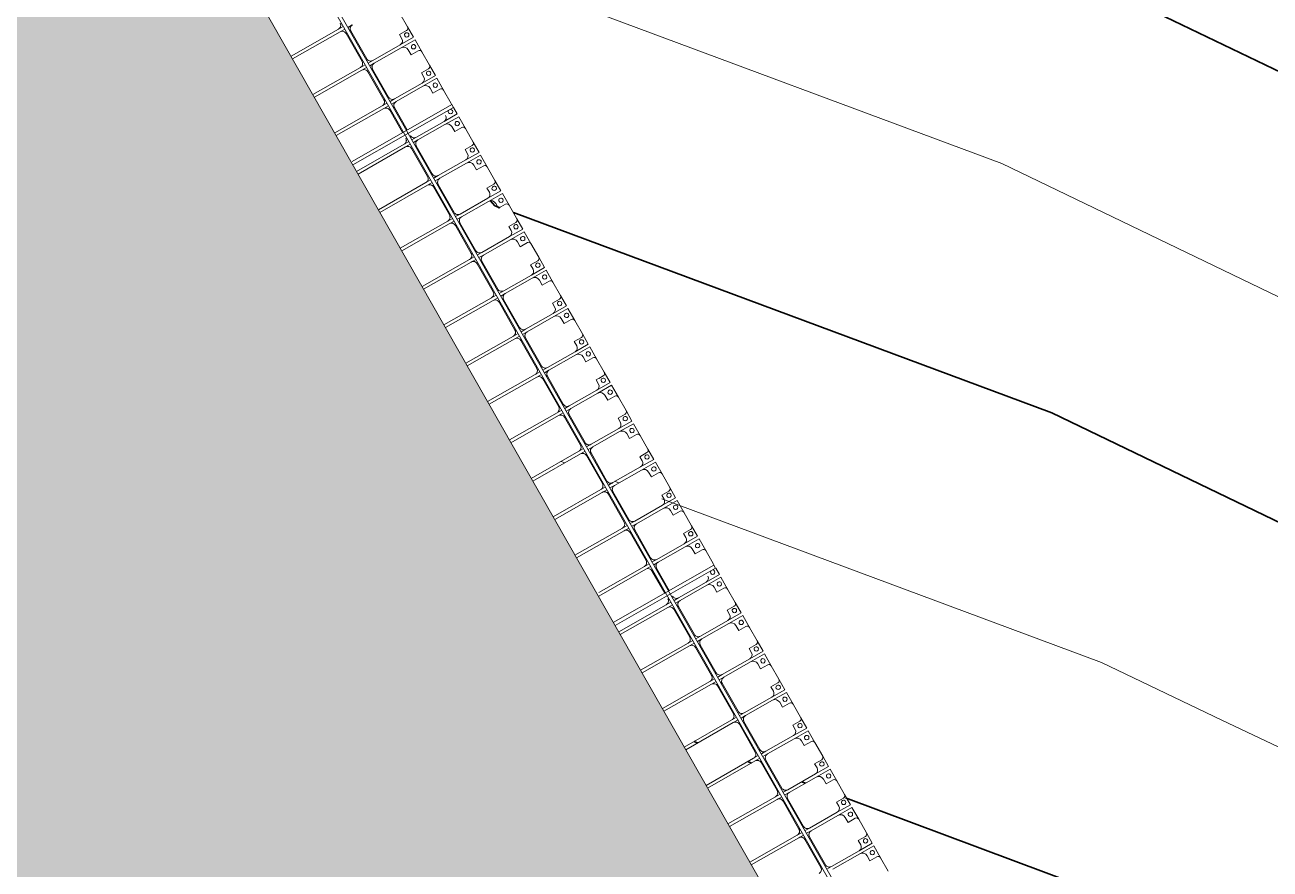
# Model space of a CAD drawing. Header units: millimetres. Extents: x -861324 to 439029, y -308065 to 694685.
# Drawn here: x -131041 to -116937, y 25924 to 35480 of the extents above; entities that cross this region are included whole.
import ezdxf

# ---------------------------------------------------------------- set-up
doc = ezdxf.new("R2010")
doc.units = ezdxf.units.MM
for name, color, linetype, lineweight in [('A-DETL-GENF', 92, 'Continuous', 9), ('A-DETL-THIN', 151, 'Continuous', 9), ('A-GENM', 13, 'Continuous', 9), ('C-TOPO-MAJR', 7, 'Continuous', 35), ('C-TOPO-MINR', 7, 'Continuous', 9), ('S-BEAM', 12, 'Continuous', 9)]:
    doc.layers.add(name, color=color, linetype=linetype, lineweight=lineweight)

# ---------------------------------------------------------------- blocks, each defined once
blk = doc.blocks.new('Dải phao đi lại kèm đỡ invester - DẢI PHAO ĐI LẠI-15551-BỐ TRÍ BÈ PIN HỒ BẢN MÒNG')
at = {"layer": 'A-GENM', "color": 7}
for p, q in [((46588, 1312), (46412, 1312)), ((46618, 1190), (46618, 1282)), ((46882, 1282), (46882, 1190)), ((47088, 1312), (46912, 1312)), ((47118, 1190), (47118, 1282)), ((47382, 1282), (47382, 1190)), ((47588, 1312), (47412, 1312)), ((47882, 1282), (47882, 1190)), ((48088, 1312), (47912, 1312)), ((48118, 1190), (48118, 1282)), ((48382, 1282), (48382, 1190)), ((48588, 1312), (48412, 1312)), ((48618, 1190), (48618, 1282)), ((48882, 1282), (48882, 1190)), ((49088, 1312), (48912, 1312)), ((49118, 1190), (49118, 1282)), ((49382, 1282), (49382, 1190)), ((49588, 1312), (49412, 1312)), ((49618, 1190), (49618, 1282)), ((49882, 1282), (49882, 1190)), ((50088, 1312), (49912, 1312)), ((50118, 1190), (50118, 1282)), ((50382, 1282), (50382, 1190)), ((50588, 1312), (50412, 1312)), ((50618, 1190), (50618, 1282)), ((50882, 1282), (50882, 1190)), ((51088, 1312), (50912, 1312)), ((51118, 1190), (51118, 1282)), ((51382, 1282), (51382, 1190)), ((51588, 1312), (51412, 1312)), ((51618, 1190), (51618, 1282)), ((51882, 1282), (51882, 1190)), ((52088, 1312), (51912, 1312)), ((52118, 1190), (52118, 1282)), ((52382, 1282), (52382, 1190)), ((52588, 1312), (52412, 1312)), ((52618, 1190), (52618, 1282)), ((52882, 1282), (52882, 1190)), ((53088, 1312), (52912, 1312)), ((53118, 1190), (53118, 1282)), ((53382, 1282), (53382, 1190)), ((53588, 1312), (53412, 1312)), ((53882, 1282), (53882, 1190)), ((54088, 1312), (53912, 1312)), ((54118, 1190), (54118, 1282)), ((54382, 1282), (54382, 1190)), ((54588, 1312), (54412, 1312)), ((54618, 1190), (54618, 1282)), ((54882, 1282), (54882, 1190)), ((55088, 1312), (54912, 1312)), ((55118, 1190), (55118, 1282)), ((55382, 1282), (55382, 1190)), ((55588, 1312), (55412, 1312)), ((55618, 1190), (55618, 1282)), ((55882, 1282), (55882, 1190)), ((56088, 1312), (55912, 1312)), ((56118, 1190), (56118, 1282)), ((56382, 1282), (56382, 1190)), ((56588, 1312), (56412, 1312)), ((56618, 1190), (56618, 1282)), ((56882, 1282), (56882, 1190)), ((57088, 1312), (56912, 1312)), ((57118, 1190), (57118, 1282)), ((57382, 1282), (57382, 1190)), ((57588, 1312), (57412, 1312)), ((46673, 1190), (46618, 1190)), ((46723, 780), (46723, 1140)), ((46758, 1130), (46758, 780)), ((46882, 1190), (46818, 1190)), ((47173, 1190), (47118, 1190)), ((47223, 780), (47223, 1140)), ((47258, 1130), (47258, 780)), ((47382, 1190), (47318, 1190)), ((47723, 780), (47723, 1140)), ((47758, 1130), (47758, 780)), ((47882, 1190), (47818, 1190)), ((48173, 1190), (48118, 1190)), ((48223, 780), (48223, 1140)), ((48258, 1130), (48258, 780)), ((48382, 1190), (48318, 1190)), ((48673, 1190), (48618, 1190)), ((48723, 780), (48723, 1140)), ((48758, 1130), (48758, 780)), ((48882, 1190), (48818, 1190)), ((49173, 1190), (49118, 1190)), ((49223, 780), (49223, 1140)), ((49258, 1130), (49258, 780)), ((49382, 1190), (49318, 1190)), ((49673, 1190), (49618, 1190)), ((49723, 780), (49723, 1140)), ((49758, 1130), (49758, 780)), ((49882, 1190), (49818, 1190)), ((50173, 1190), (50118, 1190)), ((50223, 780), (50223, 1140)), ((50258, 1130), (50258, 780)), ((50382, 1190), (50318, 1190)), ((50673, 1190), (50618, 1190)), ((50723, 780), (50723, 1140)), ((50758, 1130), (50758, 780)), ((50882, 1190), (50818, 1190)), ((51173, 1190), (51118, 1190)), ((51223, 780), (51223, 1140)), ((51258, 1130), (51258, 780)), ((51382, 1190), (51318, 1190)), ((51673, 1190), (51618, 1190)), ((51723, 780), (51723, 1140)), ((51758, 1130), (51758, 780)), ((51882, 1190), (51818, 1190)), ((52173, 1190), (52118, 1190)), ((52223, 780), (52223, 1140)), ((52258, 1130), (52258, 780)), ((52382, 1190), (52318, 1190)), ((52673, 1190), (52618, 1190)), ((52723, 780), (52723, 1140)), ((52758, 1130), (52758, 780)), ((52882, 1190), (52818, 1190)), ((53173, 1190), (53118, 1190)), ((53223, 780), (53223, 1140)), ((53258, 1130), (53258, 780)), ((53382, 1190), (53318, 1190)), ((53723, 780), (53723, 1140)), ((53758, 1130), (53758, 780)), ((53882, 1190), (53818, 1190)), ((54173, 1190), (54118, 1190)), ((54223, 780), (54223, 1140)), ((54258, 1130), (54258, 780)), ((54382, 1190), (54318, 1190)), ((54673, 1190), (54618, 1190)), ((54723, 780), (54723, 1140)), ((54758, 1130), (54758, 780)), ((54882, 1190), (54818, 1190)), ((55173, 1190), (55118, 1190)), ((55223, 780), (55223, 1140)), ((55258, 1130), (55258, 780)), ((55382, 1190), (55318, 1190)), ((55673, 1190), (55618, 1190)), ((55723, 780), (55723, 1140)), ((55758, 1130), (55758, 780)), ((55882, 1190), (55818, 1190)), ((56173, 1190), (56118, 1190)), ((56223, 780), (56223, 1140)), ((56258, 1130), (56258, 780)), ((56382, 1190), (56318, 1190)), ((56673, 1190), (56618, 1190)), ((56723, 780), (56723, 1140)), ((56758, 1130), (56758, 780)), ((56882, 1190), (56818, 1190)), ((57173, 1190), (57118, 1190)), ((57223, 780), (57223, 1140)), ((57258, 1130), (57258, 780)), ((57382, 1190), (57318, 1190)), ((46258, 721), (46258, 776)), ((46308, 730), (46673, 730)), ((46723, 780), (46723, 721)), ((46758, 721), (46758, 780)), ((46808, 730), (47173, 730)), ((47223, 780), (47223, 721)), ((47258, 721), (47258, 780)), ((47308, 730), (47600, 730)), ((47723, 780), (47723, 721)), ((47758, 721), (47758, 780)), ((47808, 730), (48173, 730)), ((48223, 780), (48223, 721)), ((48258, 721), (48258, 780)), ((48308, 730), (48673, 730)), ((48723, 780), (48723, 721)), ((48758, 721), (48758, 780)), ((48808, 730), (49173, 730)), ((49223, 780), (49223, 721)), ((49258, 721), (49258, 780)), ((49308, 730), (49673, 730)), ((49723, 780), (49723, 721)), ((49758, 721), (49758, 780)), ((49808, 730), (50173, 730)), ((50223, 780), (50223, 721)), ((50258, 721), (50258, 780)), ((50308, 730), (50673, 730)), ((50723, 780), (50723, 721)), ((50758, 721), (50758, 780)), ((50808, 730), (51173, 730)), ((51223, 780), (51223, 721)), ((51258, 721), (51258, 780)), ((51308, 730), (51673, 730)), ((51723, 780), (51723, 721)), ((51758, 721), (51758, 780)), ((51808, 730), (52173, 730)), ((52223, 780), (52223, 721)), ((52258, 721), (52258, 780)), ((52308, 730), (52673, 730)), ((52723, 780), (52723, 721)), ((52758, 721), (52758, 780)), ((52808, 730), (53173, 730)), ((53223, 780), (53223, 721)), ((53258, 721), (53258, 780)), ((53308, 730), (53600, 730)), ((53723, 780), (53723, 721)), ((53758, 721), (53758, 780)), ((53808, 730), (54173, 730)), ((54223, 780), (54223, 721)), ((54258, 721), (54258, 780)), ((54308, 730), (54673, 730)), ((54723, 780), (54723, 721)), ((54758, 721), (54758, 780)), ((54808, 730), (55173, 730)), ((55223, 780), (55223, 721)), ((55258, 721), (55258, 780)), ((55308, 730), (55673, 730)), ((55723, 780), (55723, 721)), ((55758, 721), (55758, 780)), ((55808, 730), (56173, 730)), ((56223, 780), (56223, 721)), ((56258, 721), (56258, 780)), ((56308, 730), (56673, 730)), ((56723, 780), (56723, 721)), ((56758, 721), (56758, 780)), ((56808, 730), (57173, 730)), ((57223, 780), (57223, 721)), ((46223, 681), (46223, 620)), ((46223, 0), (46223, 620)), ((46258, 620), (46258, 681)), ((46258, 620), (46258, 0)), ((46673, 670), (46308, 670)), ((46723, 681), (46723, 620)), ((46723, 0), (46723, 620)), ((46758, 620), (46758, 681)), ((46758, 620), (46758, 0)), ((47173, 670), (46808, 670)), ((47223, 681), (47223, 620)), ((47223, 0), (47223, 620)), ((47258, 620), (47258, 681)), ((47258, 620), (47258, 0)), ((47600, 670), (47308, 670)), ((47723, 681), (47723, 620)), ((47723, 0), (47723, 620)), ((47758, 620), (47758, 681)), ((47758, 620), (47758, 0)), ((48173, 670), (47808, 670)), ((48223, 681), (48223, 620)), ((48223, 0), (48223, 620)), ((48258, 620), (48258, 681)), ((48258, 620), (48258, 0)), ((48673, 670), (48308, 670)), ((48723, 681), (48723, 620)), ((48723, 0), (48723, 620)), ((48758, 620), (48758, 681)), ((48758, 620), (48758, 0)), ((49173, 670), (48808, 670)), ((49223, 681), (49223, 620)), ((49223, 0), (49223, 620)), ((49258, 620), (49258, 681)), ((49258, 620), (49258, 0)), ((49673, 670), (49308, 670)), ((49723, 681), (49723, 620)), ((49723, 0), (49723, 620)), ((49758, 620), (49758, 681)), ((49758, 620), (49758, 0)), ((50173, 670), (49808, 670)), ((50223, 681), (50223, 620)), ((50223, 0), (50223, 620)), ((50258, 620), (50258, 681)), ((50258, 620), (50258, 0)), ((50673, 670), (50308, 670)), ((50723, 681), (50723, 620)), ((50723, 0), (50723, 620)), ((50758, 620), (50758, 681)), ((50758, 620), (50758, 0)), ((51173, 670), (50808, 670)), ((51223, 681), (51223, 620)), ((51223, 0), (51223, 620)), ((51258, 620), (51258, 681)), ((51258, 620), (51258, 0)), ((51673, 670), (51308, 670)), ((51723, 681), (51723, 620)), ((51723, 0), (51723, 620)), ((51758, 620), (51758, 681)), ((51758, 620), (51758, 0)), ((52173, 670), (51808, 670)), ((52223, 681), (52223, 620)), ((52223, 0), (52223, 620)), ((52258, 620), (52258, 681)), ((52258, 620), (52258, 0)), ((52673, 670), (52308, 670)), ((52723, 681), (52723, 620)), ((52723, 0), (52723, 620)), ((52758, 620), (52758, 681)), ((52758, 620), (52758, 0)), ((53173, 670), (52808, 670)), ((53223, 681), (53223, 620)), ((53223, 24), (53223, 620)), ((53258, 620), (53258, 681)), ((53258, 620), (53258, 4)), ((53600, 670), (53308, 670)), ((53723, 681), (53723, 620)), ((53723, 0), (53723, 620)), ((53758, 620), (53758, 681)), ((53758, 620), (53758, 0)), ((54173, 670), (53808, 670)), ((54223, 681), (54223, 620)), ((54223, 0), (54223, 620)), ((54258, 620), (54258, 681)), ((54258, 620), (54258, 0)), ((54673, 670), (54308, 670)), ((54723, 681), (54723, 620)), ((54723, 0), (54723, 620)), ((54758, 620), (54758, 681)), ((54758, 620), (54758, 0)), ((55173, 670), (54808, 670)), ((55223, 681), (55223, 620)), ((55223, 0), (55223, 620)), ((55258, 620), (55258, 681)), ((55258, 620), (55258, 0)), ((55673, 670), (55308, 670)), ((55723, 681), (55723, 620)), ((55723, 0), (55723, 620)), ((55758, 620), (55758, 681)), ((55758, 620), (55758, 0)), ((56173, 670), (55808, 670)), ((56223, 681), (56223, 620)), ((56223, 0), (56223, 620)), ((56258, 620), (56258, 681)), ((56258, 620), (56258, 0)), ((56673, 670), (56308, 670)), ((56723, 681), (56723, 620)), ((56723, 0), (56723, 620)), ((56758, 620), (56758, 681)), ((56758, 620), (56758, 0)), ((57173, 670), (56808, 670))]:
    blk.add_line(p, q, dxfattribs=at)
at = {"layer": 'A-GENM', "color": 9}
for p, q in [((46588, 1312), (46723, 1312)), ((46723, 1312), (46588, 1312)), ((46618, 1282), (46618, 1190)), ((46618, 1282), (46618, 1190)), ((46618, 1190), (46618, 1282)), ((46723, 1312), (46723, 1140)), ((46723, 1140), (46723, 1312)), ((46758, 1312), (46912, 1312)), ((46758, 1130), (46758, 1312)), ((46758, 1312), (46758, 1130)), ((46912, 1312), (46758, 1312)), ((46882, 1190), (46882, 1282)), ((46882, 1190), (46882, 1282)), ((46882, 1282), (46882, 1190)), ((47088, 1312), (47223, 1312)), ((47223, 1312), (47088, 1312)), ((47118, 1282), (47118, 1190)), ((47118, 1282), (47118, 1190)), ((47118, 1190), (47118, 1282)), ((47223, 1312), (47223, 1140)), ((47223, 1140), (47223, 1312)), ((47258, 1312), (47412, 1312)), ((47258, 1130), (47258, 1312)), ((47258, 1312), (47258, 1130)), ((47412, 1312), (47258, 1312)), ((47382, 1190), (47382, 1282)), ((47382, 1190), (47382, 1282)), ((47382, 1282), (47382, 1190)), ((47640, 1312), (47723, 1312)), ((47723, 1312), (47640, 1312)), ((47723, 1312), (47723, 1140)), ((47723, 1140), (47723, 1312)), ((47758, 1312), (47912, 1312)), ((47758, 1130), (47758, 1312)), ((47758, 1312), (47758, 1130)), ((47912, 1312), (47758, 1312)), ((47882, 1190), (47882, 1282)), ((47882, 1190), (47882, 1282)), ((47882, 1282), (47882, 1190)), ((48088, 1312), (48223, 1312)), ((48223, 1312), (48088, 1312)), ((48118, 1282), (48118, 1190)), ((48118, 1282), (48118, 1190)), ((48118, 1190), (48118, 1282)), ((48223, 1312), (48223, 1140)), ((48223, 1140), (48223, 1312)), ((48258, 1312), (48412, 1312)), ((48258, 1130), (48258, 1312)), ((48258, 1312), (48258, 1130)), ((48412, 1312), (48258, 1312)), ((48382, 1190), (48382, 1282)), ((48382, 1190), (48382, 1282)), ((48382, 1282), (48382, 1190)), ((48588, 1312), (48723, 1312)), ((48723, 1312), (48588, 1312)), ((48618, 1282), (48618, 1190)), ((48618, 1282), (48618, 1190)), ((48618, 1190), (48618, 1282)), ((48723, 1312), (48723, 1140)), ((48723, 1140), (48723, 1312)), ((48758, 1312), (48912, 1312)), ((48758, 1130), (48758, 1312)), ((48758, 1312), (48758, 1130)), ((48912, 1312), (48758, 1312)), ((48882, 1190), (48882, 1282)), ((48882, 1190), (48882, 1282)), ((48882, 1282), (48882, 1190)), ((49088, 1312), (49223, 1312)), ((49223, 1312), (49088, 1312)), ((49118, 1282), (49118, 1190)), ((49118, 1282), (49118, 1190)), ((49118, 1190), (49118, 1282)), ((49223, 1312), (49223, 1140)), ((49223, 1140), (49223, 1312)), ((49258, 1312), (49412, 1312)), ((49258, 1130), (49258, 1312)), ((49258, 1312), (49258, 1130)), ((49412, 1312), (49258, 1312)), ((49382, 1190), (49382, 1282)), ((49382, 1190), (49382, 1282)), ((49382, 1282), (49382, 1190)), ((49588, 1312), (49723, 1312)), ((49723, 1312), (49588, 1312)), ((49618, 1282), (49618, 1190)), ((49618, 1282), (49618, 1190)), ((49618, 1190), (49618, 1282)), ((49723, 1312), (49723, 1140)), ((49723, 1140), (49723, 1312)), ((49758, 1312), (49912, 1312)), ((49758, 1130), (49758, 1312)), ((49758, 1312), (49758, 1130)), ((49912, 1312), (49758, 1312)), ((49882, 1190), (49882, 1282)), ((49882, 1190), (49882, 1282)), ((49882, 1282), (49882, 1190)), ((50088, 1312), (50223, 1312)), ((50223, 1312), (50088, 1312)), ((50118, 1282), (50118, 1190)), ((50118, 1282), (50118, 1190)), ((50118, 1190), (50118, 1282)), ((50223, 1312), (50223, 1140)), ((50223, 1140), (50223, 1312)), ((50258, 1312), (50412, 1312)), ((50258, 1130), (50258, 1312)), ((50258, 1312), (50258, 1130)), ((50412, 1312), (50258, 1312)), ((50382, 1190), (50382, 1282)), ((50382, 1190), (50382, 1282)), ((50382, 1282), (50382, 1190)), ((50588, 1312), (50723, 1312)), ((50723, 1312), (50588, 1312)), ((50618, 1282), (50618, 1190)), ((50618, 1282), (50618, 1190)), ((50618, 1190), (50618, 1282)), ((50723, 1312), (50723, 1140)), ((50723, 1140), (50723, 1312)), ((50758, 1312), (50912, 1312)), ((50758, 1130), (50758, 1312)), ((50758, 1312), (50758, 1130)), ((50912, 1312), (50758, 1312)), ((50882, 1190), (50882, 1282)), ((50882, 1190), (50882, 1282)), ((50882, 1282), (50882, 1190)), ((51088, 1312), (51223, 1312)), ((51223, 1312), (51088, 1312)), ((51118, 1282), (51118, 1223)), ((51118, 1282), (51118, 1223)), ((51118, 1223), (51118, 1282)), ((51223, 1312), (51223, 1140)), ((51223, 1140), (51223, 1312)), ((51258, 1312), (51412, 1312)), ((51258, 1130), (51258, 1312)), ((51258, 1312), (51258, 1130)), ((51412, 1312), (51258, 1312)), ((51382, 1190), (51382, 1282)), ((51382, 1190), (51382, 1282)), ((51382, 1282), (51382, 1190)), ((51588, 1312), (51723, 1312)), ((51723, 1312), (51588, 1312)), ((51618, 1282), (51618, 1190)), ((51618, 1282), (51618, 1190)), ((51618, 1190), (51618, 1282)), ((51723, 1312), (51723, 1140)), ((51723, 1140), (51723, 1312)), ((51758, 1312), (51912, 1312)), ((51758, 1130), (51758, 1312)), ((51758, 1312), (51758, 1130)), ((51912, 1312), (51758, 1312)), ((51882, 1190), (51882, 1282)), ((51882, 1190), (51882, 1282)), ((51882, 1282), (51882, 1190)), ((52088, 1312), (52223, 1312)), ((52223, 1312), (52088, 1312)), ((52118, 1282), (52118, 1190)), ((52118, 1282), (52118, 1190)), ((52118, 1190), (52118, 1282)), ((52223, 1312), (52223, 1140)), ((52223, 1140), (52223, 1312)), ((52258, 1312), (52412, 1312)), ((52258, 1130), (52258, 1312)), ((52258, 1312), (52258, 1130)), ((52412, 1312), (52258, 1312)), ((52382, 1190), (52382, 1282)), ((52382, 1190), (52382, 1282)), ((52382, 1282), (52382, 1190)), ((52588, 1312), (52723, 1312)), ((52723, 1312), (52588, 1312)), ((52618, 1282), (52618, 1190)), ((52618, 1282), (52618, 1190)), ((52618, 1190), (52618, 1282)), ((52723, 1312), (52723, 1140)), ((52723, 1140), (52723, 1312)), ((52758, 1312), (52912, 1312)), ((52758, 1130), (52758, 1312)), ((52758, 1312), (52758, 1130)), ((52912, 1312), (52758, 1312)), ((52882, 1190), (52882, 1282)), ((52882, 1190), (52882, 1282)), ((52882, 1282), (52882, 1190)), ((53088, 1312), (53223, 1312)), ((53223, 1312), (53088, 1312)), ((53118, 1282), (53118, 1190)), ((53118, 1282), (53118, 1190)), ((53118, 1190), (53118, 1282)), ((53223, 1312), (53223, 1140)), ((53223, 1140), (53223, 1312)), ((53258, 1312), (53412, 1312)), ((53258, 1130), (53258, 1312)), ((53258, 1312), (53258, 1130)), ((53412, 1312), (53258, 1312)), ((53382, 1190), (53382, 1282)), ((53382, 1190), (53382, 1282)), ((53382, 1282), (53382, 1190)), ((53640, 1312), (53723, 1312)), ((53723, 1312), (53640, 1312)), ((53723, 1312), (53723, 1140)), ((53723, 1140), (53723, 1312)), ((53758, 1312), (53912, 1312)), ((53758, 1130), (53758, 1312)), ((53758, 1312), (53758, 1130)), ((53912, 1312), (53758, 1312)), ((53882, 1190), (53882, 1282)), ((53882, 1190), (53882, 1282)), ((53882, 1282), (53882, 1190)), ((54088, 1312), (54223, 1312)), ((54223, 1312), (54088, 1312)), ((54118, 1282), (54118, 1190)), ((54118, 1282), (54118, 1190)), ((54118, 1190), (54118, 1282)), ((54223, 1312), (54223, 1140)), ((54223, 1140), (54223, 1312)), ((54258, 1312), (54412, 1312)), ((54258, 1130), (54258, 1312)), ((54258, 1312), (54258, 1130)), ((54412, 1312), (54258, 1312)), ((54382, 1190), (54382, 1282)), ((54382, 1190), (54382, 1282)), ((54382, 1282), (54382, 1190)), ((54588, 1312), (54723, 1312)), ((54723, 1312), (54588, 1312)), ((54618, 1282), (54618, 1190)), ((54618, 1282), (54618, 1190)), ((54618, 1190), (54618, 1282)), ((54723, 1312), (54723, 1140)), ((54723, 1140), (54723, 1312)), ((54758, 1312), (54912, 1312)), ((54758, 1130), (54758, 1312)), ((54758, 1312), (54758, 1130)), ((54912, 1312), (54758, 1312)), ((54882, 1190), (54882, 1282)), ((54882, 1190), (54882, 1282)), ((54882, 1282), (54882, 1190)), ((55088, 1312), (55223, 1312)), ((55223, 1312), (55088, 1312)), ((55118, 1282), (55118, 1190)), ((55118, 1282), (55118, 1190)), ((55118, 1190), (55118, 1282)), ((55223, 1312), (55223, 1140)), ((55223, 1140), (55223, 1312)), ((55258, 1312), (55412, 1312)), ((55258, 1130), (55258, 1312)), ((55258, 1312), (55258, 1130)), ((55412, 1312), (55258, 1312)), ((55382, 1190), (55382, 1282)), ((55382, 1190), (55382, 1282)), ((55382, 1282), (55382, 1190)), ((55588, 1312), (55723, 1312)), ((55723, 1312), (55588, 1312)), ((55618, 1282), (55618, 1190)), ((55618, 1282), (55618, 1190)), ((55618, 1190), (55618, 1282)), ((55723, 1312), (55723, 1140)), ((55723, 1140), (55723, 1312)), ((55758, 1312), (55912, 1312)), ((55758, 1130), (55758, 1312)), ((55758, 1312), (55758, 1130)), ((55912, 1312), (55758, 1312)), ((55882, 1190), (55882, 1282)), ((55882, 1190), (55882, 1282)), ((55882, 1282), (55882, 1190)), ((56088, 1312), (56223, 1312)), ((56223, 1312), (56088, 1312)), ((56118, 1282), (56118, 1190)), ((56118, 1282), (56118, 1190)), ((56118, 1190), (56118, 1282)), ((56223, 1312), (56223, 1140)), ((56223, 1140), (56223, 1312)), ((56258, 1312), (56412, 1312)), ((56258, 1130), (56258, 1312)), ((56258, 1312), (56258, 1130)), ((56412, 1312), (56258, 1312)), ((56382, 1190), (56382, 1282)), ((56382, 1190), (56382, 1282)), ((56382, 1282), (56382, 1190)), ((56588, 1312), (56723, 1312)), ((56723, 1312), (56588, 1312)), ((56618, 1282), (56618, 1190)), ((56618, 1282), (56618, 1190)), ((56618, 1190), (56618, 1282)), ((56723, 1312), (56723, 1140)), ((56723, 1140), (56723, 1312)), ((56758, 1312), (56912, 1312)), ((56758, 1130), (56758, 1312)), ((56758, 1312), (56758, 1130)), ((56912, 1312), (56758, 1312)), ((56882, 1190), (56882, 1282)), ((56882, 1190), (56882, 1282)), ((56882, 1282), (56882, 1190)), ((57088, 1312), (57223, 1312)), ((57223, 1312), (57088, 1312)), ((57118, 1282), (57118, 1190)), ((57118, 1282), (57118, 1190)), ((57118, 1190), (57118, 1282)), ((57223, 1312), (57223, 1140)), ((57223, 1140), (57223, 1312)), ((57258, 1312), (57412, 1312)), ((57258, 1130), (57258, 1312)), ((57258, 1312), (57258, 1130)), ((57412, 1312), (57258, 1312)), ((57382, 1190), (57382, 1282)), ((57382, 1190), (57382, 1282)), ((57382, 1282), (57382, 1190)), ((46618, 1190), (46673, 1190)), ((46618, 1190), (46673, 1190)), ((46673, 1190), (46618, 1190)), ((46818, 1190), (46882, 1190)), ((46818, 1190), (46882, 1190)), ((46882, 1190), (46818, 1190)), ((47118, 1190), (47173, 1190)), ((47118, 1190), (47173, 1190)), ((47173, 1190), (47118, 1190)), ((47318, 1190), (47382, 1190)), ((47318, 1190), (47382, 1190)), ((47382, 1190), (47318, 1190)), ((47818, 1190), (47882, 1190)), ((47818, 1190), (47882, 1190)), ((47882, 1190), (47818, 1190)), ((48118, 1190), (48173, 1190)), ((48118, 1190), (48173, 1190)), ((48173, 1190), (48118, 1190)), ((48318, 1190), (48336, 1190)), ((48318, 1190), (48336, 1190)), ((48336, 1190), (48318, 1190)), ((48618, 1190), (48673, 1190)), ((48618, 1190), (48673, 1190)), ((48673, 1190), (48618, 1190)), ((48818, 1190), (48882, 1190)), ((48818, 1190), (48882, 1190)), ((48882, 1190), (48818, 1190)), ((49118, 1190), (49173, 1190)), ((49118, 1190), (49173, 1190)), ((49173, 1190), (49118, 1190)), ((49318, 1190), (49382, 1190)), ((49318, 1190), (49382, 1190)), ((49382, 1190), (49318, 1190)), ((49618, 1190), (49673, 1190)), ((49618, 1190), (49673, 1190)), ((49673, 1190), (49618, 1190)), ((49818, 1190), (49882, 1190)), ((49818, 1190), (49882, 1190)), ((49882, 1190), (49818, 1190)), ((50118, 1190), (50173, 1190)), ((50118, 1190), (50173, 1190)), ((50173, 1190), (50118, 1190)), ((50318, 1190), (50382, 1190)), ((50318, 1190), (50382, 1190)), ((50382, 1190), (50318, 1190)), ((50618, 1190), (50673, 1190)), ((50618, 1190), (50673, 1190)), ((50673, 1190), (50618, 1190)), ((50818, 1190), (50882, 1190)), ((50818, 1190), (50882, 1190)), ((50882, 1190), (50818, 1190)), ((51118, 1190), (51173, 1190)), ((51118, 1190), (51173, 1190)), ((51173, 1190), (51118, 1190)), ((51318, 1190), (51382, 1190)), ((51318, 1190), (51382, 1190)), ((51382, 1190), (51318, 1190)), ((51618, 1190), (51673, 1190)), ((51618, 1190), (51673, 1190)), ((51673, 1190), (51618, 1190)), ((51818, 1190), (51882, 1190)), ((51818, 1190), (51882, 1190)), ((51882, 1190), (51818, 1190)), ((52118, 1190), (52173, 1190)), ((52118, 1190), (52173, 1190)), ((52173, 1190), (52118, 1190)), ((52318, 1190), (52382, 1190)), ((52318, 1190), (52382, 1190)), ((52382, 1190), (52318, 1190)), ((52618, 1190), (52673, 1190)), ((52618, 1190), (52673, 1190)), ((52673, 1190), (52618, 1190)), ((52818, 1190), (52882, 1190)), ((52818, 1190), (52882, 1190)), ((52882, 1190), (52818, 1190)), ((53118, 1190), (53173, 1190)), ((53118, 1190), (53173, 1190)), ((53173, 1190), (53118, 1190)), ((53318, 1190), (53382, 1190)), ((53318, 1190), (53382, 1190)), ((53382, 1190), (53318, 1190)), ((53818, 1190), (53882, 1190)), ((53818, 1190), (53882, 1190)), ((53882, 1190), (53818, 1190)), ((54118, 1190), (54173, 1190)), ((54118, 1190), (54173, 1190)), ((54173, 1190), (54118, 1190)), ((54318, 1190), (54382, 1190)), ((54318, 1190), (54382, 1190)), ((54382, 1190), (54318, 1190)), ((54618, 1190), (54673, 1190)), ((54618, 1190), (54673, 1190)), ((54673, 1190), (54618, 1190)), ((54818, 1190), (54882, 1190)), ((54818, 1190), (54882, 1190)), ((54882, 1190), (54818, 1190)), ((55118, 1190), (55173, 1190)), ((55118, 1190), (55173, 1190)), ((55173, 1190), (55118, 1190)), ((55318, 1190), (55382, 1190)), ((55318, 1190), (55382, 1190)), ((55382, 1190), (55318, 1190)), ((55618, 1190), (55673, 1190)), ((55618, 1190), (55673, 1190)), ((55673, 1190), (55618, 1190)), ((55818, 1190), (55882, 1190)), ((55818, 1190), (55882, 1190)), ((55882, 1190), (55818, 1190)), ((56118, 1190), (56173, 1190)), ((56118, 1190), (56173, 1190)), ((56173, 1190), (56118, 1190)), ((56318, 1190), (56382, 1190)), ((56318, 1190), (56382, 1190)), ((56382, 1190), (56318, 1190)), ((56618, 1190), (56673, 1190)), ((56618, 1190), (56673, 1190)), ((56673, 1190), (56618, 1190)), ((56818, 1190), (56882, 1190)), ((56818, 1190), (56882, 1190)), ((56882, 1190), (56818, 1190)), ((57118, 1190), (57173, 1190)), ((57118, 1190), (57173, 1190)), ((57173, 1190), (57118, 1190)), ((57318, 1190), (57382, 1190)), ((57318, 1190), (57382, 1190)), ((57382, 1190), (57318, 1190)), ((46258, 721), (46258, 776)), ((46723, 780), (46723, 721)), ((46758, 721), (46758, 780)), ((47223, 780), (47223, 721)), ((47258, 721), (47258, 780)), ((47723, 780), (47723, 721)), ((47758, 721), (47758, 780)), ((48223, 780), (48223, 721)), ((48258, 721), (48258, 780)), ((48723, 780), (48723, 721)), ((48758, 721), (48758, 780)), ((49223, 780), (49223, 721)), ((49258, 721), (49258, 780)), ((49723, 780), (49723, 721)), ((49758, 721), (49758, 780)), ((50223, 780), (50223, 721)), ((50258, 721), (50258, 780)), ((50723, 780), (50723, 721)), ((50758, 721), (50758, 780)), ((51223, 780), (51223, 721)), ((51258, 721), (51258, 780)), ((51723, 780), (51723, 721)), ((51758, 721), (51758, 780)), ((52223, 780), (52223, 721)), ((52258, 721), (52258, 780)), ((52723, 780), (52723, 721)), ((52758, 721), (52758, 780)), ((53223, 780), (53223, 721)), ((53258, 721), (53258, 780)), ((53723, 780), (53723, 721)), ((53758, 721), (53758, 780)), ((54223, 780), (54223, 721)), ((54258, 721), (54258, 780)), ((54723, 780), (54723, 721)), ((54758, 721), (54758, 780)), ((55223, 780), (55223, 721)), ((55258, 721), (55258, 780)), ((55723, 780), (55723, 721)), ((55758, 721), (55758, 780)), ((56223, 780), (56223, 721)), ((56258, 721), (56258, 780)), ((56723, 780), (56723, 721)), ((56758, 721), (56758, 780)), ((57223, 780), (57223, 721)), ((46223, 681), (46223, 620)), ((46258, 620), (46258, 681)), ((46723, 681), (46723, 620)), ((46758, 620), (46758, 681)), ((47223, 681), (47223, 620)), ((47258, 620), (47258, 681)), ((47723, 681), (47723, 620)), ((47758, 620), (47758, 681)), ((48223, 681), (48223, 620)), ((48258, 620), (48258, 681)), ((48723, 681), (48723, 620)), ((48758, 620), (48758, 681)), ((49223, 681), (49223, 620)), ((49258, 620), (49258, 681)), ((49723, 681), (49723, 620)), ((49758, 620), (49758, 681)), ((50223, 681), (50223, 620)), ((50258, 620), (50258, 681)), ((50723, 681), (50723, 620)), ((50758, 620), (50758, 681)), ((51223, 681), (51223, 620)), ((51258, 620), (51258, 681)), ((51723, 681), (51723, 620)), ((51758, 620), (51758, 681)), ((52223, 681), (52223, 620)), ((52258, 620), (52258, 681)), ((52723, 681), (52723, 620)), ((52758, 620), (52758, 681)), ((53223, 681), (53223, 620)), ((53258, 620), (53258, 681)), ((53723, 681), (53723, 620)), ((53758, 620), (53758, 681)), ((54223, 681), (54223, 620)), ((54258, 620), (54258, 681)), ((54723, 681), (54723, 620)), ((54758, 620), (54758, 681)), ((55223, 681), (55223, 620)), ((55258, 620), (55258, 681)), ((55723, 681), (55723, 620)), ((55758, 620), (55758, 681)), ((56223, 681), (56223, 620)), ((56258, 620), (56258, 681)), ((56723, 681), (56723, 620)), ((56758, 620), (56758, 681))]:
    blk.add_line(p, q, dxfattribs=at)
at = {"layer": 'A-GENM', "color": 7}
for centre, radius, start, end in [((46588, 1282), 30, 360, 90), ((46912, 1282), 30, 90, 180), ((47088, 1282), 30, 360, 90), ((47412, 1282), 30, 90, 180), ((47588, 1282), 30, 60, 90), ((47912, 1282), 30, 90, 180), ((48088, 1282), 30, 360, 90), ((48412, 1282), 30, 90, 180), ((48588, 1282), 30, 360, 90), ((48912, 1282), 30, 90, 180), ((49088, 1282), 30, 360, 90), ((49412, 1282), 30, 90, 180), ((49588, 1282), 30, 360, 90), ((49912, 1282), 30, 90, 180), ((50088, 1282), 30, 360, 90), ((50412, 1282), 30, 90, 180), ((50588, 1282), 30, 360, 90), ((50912, 1282), 30, 90, 180), ((51088, 1282), 30, 360, 90), ((51412, 1282), 30, 90, 180), ((51588, 1282), 30, 360, 90), ((51912, 1282), 30, 90, 180), ((52088, 1282), 30, 360, 90), ((52412, 1282), 30, 90, 180), ((52588, 1282), 30, 360, 90), ((52912, 1282), 30, 90, 180), ((53088, 1282), 30, 360, 90), ((53412, 1282), 30, 90, 180), ((53588, 1282), 30, 60, 90), ((53912, 1282), 30, 90, 180), ((54088, 1282), 30, 360, 90), ((54412, 1282), 30, 90, 180), ((54588, 1282), 30, 360, 90), ((54912, 1282), 30, 90, 180), ((55088, 1282), 30, 360, 90), ((55412, 1282), 30, 90, 180), ((55588, 1282), 30, 360, 90), ((55912, 1282), 30, 90, 180), ((56088, 1282), 30, 360, 90), ((56412, 1282), 30, 90, 180), ((56588, 1282), 30, 360, 90), ((56912, 1282), 30, 90, 180), ((57088, 1282), 30, 360, 90), ((57412, 1282), 30, 90, 180), ((46673, 1140), 50, 0, 90), ((46818, 1130), 60, 90, 180), ((47173, 1140), 50, 0, 90), ((47318, 1130), 60, 90, 180), ((47673, 1140), 50, 0, 90), ((47818, 1130), 60, 90, 180), ((48173, 1140), 50, 0, 90), ((48318, 1130), 60, 90, 180), ((48673, 1140), 50, 0, 90), ((48818, 1130), 60, 90, 180), ((49173, 1140), 50, 0, 90), ((49318, 1130), 60, 90, 180), ((49673, 1140), 50, 0, 90), ((49818, 1130), 60, 90, 180), ((50173, 1140), 50, 0, 90), ((50318, 1130), 60, 90, 180), ((50673, 1140), 50, 0, 90), ((50818, 1130), 60, 90, 180), ((51173, 1140), 50, 0, 90), ((51318, 1130), 60, 90, 180), ((51673, 1140), 50, 0, 90), ((51818, 1130), 60, 90, 180), ((52173, 1140), 50, 0, 90), ((52318, 1130), 60, 90, 180), ((52673, 1140), 50, 0, 90), ((52818, 1130), 60, 90, 180), ((53173, 1140), 50, 0, 90), ((53318, 1130), 60, 90, 180), ((53673, 1140), 50, 0, 90), ((53818, 1130), 60, 90, 180), ((54173, 1140), 50, 0, 90), ((54318, 1130), 60, 90, 180), ((54673, 1140), 50, 0, 90), ((54818, 1130), 60, 90, 180), ((55173, 1140), 50, 0, 90), ((55318, 1130), 60, 90, 180), ((55673, 1140), 50, 0, 90), ((55818, 1130), 60, 90, 180), ((56173, 1140), 50, 0, 90), ((56318, 1130), 60, 90, 180), ((56673, 1140), 50, 0, 90), ((56818, 1130), 60, 90, 180), ((57173, 1140), 50, 0, 90), ((57318, 1130), 60, 90, 180), ((46308, 780), 50, 180, 270), ((46308, 780), 50, 210, 270), ((46673, 780), 50, 270, 0), ((46673, 780), 50, 300, 0), ((46808, 780), 50, 180, 270), ((46808, 780), 50, 210, 270), ((47173, 780), 50, 270, 0), ((47173, 780), 50, 300, 0), ((47308, 780), 50, 180, 270), ((47308, 780), 50, 210, 270), ((47673, 780), 50, 270, 0), ((47673, 780), 50, 300, 0), ((47808, 780), 50, 180, 270), ((47808, 780), 50, 210, 270), ((48173, 780), 50, 270, 0), ((48173, 780), 50, 300, 0), ((48308, 780), 50, 180, 270), ((48308, 780), 50, 210, 270), ((48673, 780), 50, 270, 0), ((48673, 780), 50, 300, 0), ((48808, 780), 50, 180, 270), ((48808, 780), 50, 210, 270), ((49173, 780), 50, 270, 0), ((49173, 780), 50, 300, 0), ((49308, 780), 50, 180, 270), ((49308, 780), 50, 210, 270), ((49673, 780), 50, 270, 0), ((49673, 780), 50, 300, 0), ((49808, 780), 50, 180, 270), ((49808, 780), 50, 210, 270), ((50173, 780), 50, 270, 0), ((50173, 780), 50, 300, 0), ((50308, 780), 50, 180, 270), ((50308, 780), 50, 210, 270), ((50673, 780), 50, 270, 0), ((50673, 780), 50, 300, 0), ((50808, 780), 50, 180, 270), ((50808, 780), 50, 210, 270), ((51173, 780), 50, 270, 0), ((51173, 780), 50, 300, 0), ((51308, 780), 50, 180, 270), ((51308, 780), 50, 210, 270), ((51673, 780), 50, 270, 0), ((51673, 780), 50, 300, 0), ((51808, 780), 50, 180, 270), ((51808, 780), 50, 210, 270), ((52173, 780), 50, 270, 0), ((52173, 780), 50, 300, 0), ((52308, 780), 50, 180, 270), ((52308, 780), 50, 210, 270), ((52673, 780), 50, 270, 0), ((52673, 780), 50, 300, 0), ((52808, 780), 50, 180, 270), ((52808, 780), 50, 210, 270), ((53173, 780), 50, 270, 0), ((53173, 780), 50, 300, 0), ((53308, 780), 50, 180, 270), ((53308, 780), 50, 210, 270), ((53673, 780), 50, 270, 0), ((53673, 780), 50, 300, 0), ((53808, 780), 50, 180, 270), ((53808, 780), 50, 210, 270), ((54173, 780), 50, 270, 0), ((54173, 780), 50, 300, 0), ((54308, 780), 50, 180, 270), ((54308, 780), 50, 210, 270), ((54673, 780), 50, 270, 0), ((54673, 780), 50, 300, 0), ((54808, 780), 50, 180, 270), ((54808, 780), 50, 210, 270), ((55173, 780), 50, 270, 0), ((55173, 780), 50, 300, 0), ((55308, 780), 50, 180, 270), ((55308, 780), 50, 210, 270), ((55673, 780), 50, 270, 0), ((55673, 780), 50, 300, 0), ((55808, 780), 50, 180, 270), ((55808, 780), 50, 210, 270), ((56173, 780), 50, 270, 0), ((56173, 780), 50, 300, 0), ((56308, 780), 50, 180, 270), ((56308, 780), 50, 210, 270), ((56673, 780), 50, 270, 0), ((56673, 780), 50, 300, 0), ((56808, 780), 50, 180, 270), ((56808, 780), 50, 210, 270), ((57173, 780), 50, 270, 0), ((57173, 780), 50, 300, 0), ((46173, 620), 50, 360, 90), ((46173, 620), 50, 30, 90), ((46308, 620), 50, 90, 180), ((46308, 620), 50, 120, 180), ((46673, 620), 50, 360, 90), ((46673, 620), 50, 30, 90), ((46808, 620), 50, 90, 180), ((46808, 620), 50, 120, 180), ((47173, 620), 50, 360, 90), ((47173, 620), 50, 30, 90), ((47308, 620), 50, 90, 180), ((47308, 620), 50, 120, 180), ((47673, 620), 50, 360, 90), ((47673, 620), 50, 30, 90), ((47808, 620), 50, 90, 180), ((47808, 620), 50, 120, 180), ((48173, 620), 50, 360, 90), ((48173, 620), 50, 30, 90), ((48308, 620), 50, 90, 180), ((48308, 620), 50, 120, 180), ((48673, 620), 50, 360, 90), ((48673, 620), 50, 30, 90), ((48808, 620), 50, 90, 180), ((48808, 620), 50, 120, 180), ((49173, 620), 50, 360, 90), ((49173, 620), 50, 30, 90), ((49308, 620), 50, 90, 180), ((49308, 620), 50, 120, 180), ((49673, 620), 50, 360, 90), ((49673, 620), 50, 30, 90), ((49808, 620), 50, 90, 180), ((49808, 620), 50, 120, 180), ((50173, 620), 50, 360, 90), ((50173, 620), 50, 30, 90), ((50308, 620), 50, 90, 180), ((50308, 620), 50, 120, 180), ((50673, 620), 50, 360, 90), ((50673, 620), 50, 30, 90), ((50808, 620), 50, 90, 180), ((50808, 620), 50, 120, 180), ((51173, 620), 50, 360, 90), ((51173, 620), 50, 30, 90), ((51308, 620), 50, 90, 180), ((51308, 620), 50, 120, 180), ((51673, 620), 50, 360, 90), ((51673, 620), 50, 30, 90), ((51808, 620), 50, 90, 180), ((51808, 620), 50, 120, 180), ((52173, 620), 50, 360, 90), ((52173, 620), 50, 30, 90), ((52308, 620), 50, 90, 180), ((52308, 620), 50, 120, 180), ((52673, 620), 50, 360, 90), ((52673, 620), 50, 30, 90), ((52808, 620), 50, 90, 180), ((52808, 620), 50, 120, 180), ((53173, 620), 50, 360, 90), ((53173, 620), 50, 30, 90), ((53308, 620), 50, 90, 180), ((53308, 620), 50, 120, 180), ((53673, 620), 50, 360, 90), ((53673, 620), 50, 30, 90), ((53808, 620), 50, 90, 180), ((53808, 620), 50, 120, 180), ((54173, 620), 50, 360, 90), ((54173, 620), 50, 30, 90), ((54308, 620), 50, 90, 180), ((54308, 620), 50, 120, 180), ((54673, 620), 50, 360, 90), ((54673, 620), 50, 30, 90), ((54808, 620), 50, 90, 180), ((54808, 620), 50, 120, 180), ((55173, 620), 50, 360, 90), ((55173, 620), 50, 30, 90), ((55308, 620), 50, 90, 180), ((55308, 620), 50, 120, 180), ((55673, 620), 50, 360, 90), ((55673, 620), 50, 30, 90), ((55808, 620), 50, 90, 180), ((55808, 620), 50, 120, 180), ((56173, 620), 50, 360, 90), ((56173, 620), 50, 30, 90), ((56308, 620), 50, 90, 180), ((56308, 620), 50, 120, 180), ((56673, 620), 50, 360, 90), ((56673, 620), 50, 30, 90), ((56808, 620), 50, 90, 180), ((56808, 620), 50, 120, 180), ((57173, 620), 50, 360, 90), ((57173, 620), 50, 30, 90)]:
    blk.add_arc(centre, radius, start, end, dxfattribs=at)
at = {"layer": 'A-GENM', "color": 9}
for centre, radius, start, end in [((46588, 1282), 30, 0, 90), ((46588, 1282), 30, 360, 90), ((46588, 1282), 30, 360, 90), ((46662, 1259), 25, 90, 270), ((46662, 1259), 25, 90, 270), ((46662, 1259), 25, 270, 90), ((46662, 1259), 25, 270, 90), ((46817, 1259), 25, 90, 270), ((46817, 1259), 25, 90, 270), ((46817, 1259), 25, 270, 90), ((46817, 1259), 25, 270, 90), ((46912, 1282), 30, 90, 180), ((46912, 1282), 30, 90, 180), ((46912, 1282), 30, 90, 180), ((47088, 1282), 30, 0, 90), ((47088, 1282), 30, 360, 90), ((47088, 1282), 30, 360, 90), ((47162, 1259), 25, 90, 270), ((47162, 1259), 25, 90, 270), ((47162, 1259), 25, 270, 90), ((47162, 1259), 25, 270, 90), ((47317, 1259), 25, 90, 270), ((47317, 1259), 25, 90, 270), ((47317, 1259), 25, 270, 90), ((47317, 1259), 25, 270, 90), ((47412, 1282), 30, 90, 180), ((47412, 1282), 30, 90, 180), ((47412, 1282), 30, 90, 180), ((47588, 1282), 30, 60, 90), ((47588, 1282), 30, 60, 90), ((47588, 1282), 30, 60, 90), ((47662, 1259), 25, 90, 150), ((47662, 1259), 25, 90, 150), ((47662, 1259), 25, 270, 90), ((47662, 1259), 25, 270, 90), ((47817, 1259), 25, 90, 270), ((47817, 1259), 25, 90, 270), ((47817, 1259), 25, 270, 90), ((47817, 1259), 25, 270, 90), ((47912, 1282), 30, 90, 180), ((47912, 1282), 30, 90, 180), ((47912, 1282), 30, 90, 180), ((48088, 1282), 30, 0, 90), ((48088, 1282), 30, 360, 90), ((48088, 1282), 30, 360, 90), ((48162, 1259), 25, 90, 270), ((48162, 1259), 25, 90, 270), ((48162, 1259), 25, 270, 90), ((48162, 1259), 25, 270, 90), ((48317, 1259), 25, 90, 270), ((48317, 1259), 25, 90, 270), ((48317, 1259), 25, 270, 90), ((48317, 1259), 25, 270, 90), ((48412, 1282), 30, 90, 180), ((48412, 1282), 30, 90, 180), ((48412, 1282), 30, 90, 180), ((48588, 1282), 30, 0, 90), ((48588, 1282), 30, 360, 90), ((48588, 1282), 30, 360, 90), ((48662, 1259), 25, 90, 270), ((48662, 1259), 25, 90, 270), ((48662, 1259), 25, 270, 90), ((48662, 1259), 25, 270, 90), ((48817, 1259), 25, 90, 270), ((48817, 1259), 25, 90, 270), ((48817, 1259), 25, 270, 90), ((48817, 1259), 25, 270, 90), ((48912, 1282), 30, 90, 180), ((48912, 1282), 30, 90, 180), ((48912, 1282), 30, 90, 180), ((49088, 1282), 30, 0, 90), ((49088, 1282), 30, 360, 90), ((49088, 1282), 30, 360, 90), ((49162, 1259), 25, 90, 270), ((49162, 1259), 25, 90, 270), ((49162, 1259), 25, 270, 90), ((49162, 1259), 25, 270, 90), ((49317, 1259), 25, 90, 270), ((49317, 1259), 25, 90, 270), ((49317, 1259), 25, 270, 90), ((49317, 1259), 25, 270, 90), ((49412, 1282), 30, 90, 180), ((49412, 1282), 30, 90, 180), ((49412, 1282), 30, 90, 180), ((49588, 1282), 30, 0, 90), ((49588, 1282), 30, 360, 90), ((49588, 1282), 30, 360, 90), ((49662, 1259), 25, 90, 270), ((49662, 1259), 25, 90, 270), ((49662, 1259), 25, 270, 90), ((49662, 1259), 25, 270, 90), ((49817, 1259), 25, 90, 270), ((49817, 1259), 25, 90, 270), ((49817, 1259), 25, 270, 90), ((49817, 1259), 25, 270, 90), ((49912, 1282), 30, 90, 180), ((49912, 1282), 30, 90, 180), ((49912, 1282), 30, 90, 180), ((50088, 1282), 30, 0, 90), ((50088, 1282), 30, 360, 90), ((50088, 1282), 30, 360, 90), ((50162, 1259), 25, 90, 270), ((50162, 1259), 25, 90, 270), ((50162, 1259), 25, 270, 90), ((50162, 1259), 25, 270, 90), ((50317, 1259), 25, 90, 270), ((50317, 1259), 25, 90, 270), ((50317, 1259), 25, 270, 90), ((50317, 1259), 25, 270, 90), ((50412, 1282), 30, 90, 180), ((50412, 1282), 30, 90, 180), ((50412, 1282), 30, 90, 180), ((50588, 1282), 30, 0, 90), ((50588, 1282), 30, 360, 90), ((50588, 1282), 30, 360, 90), ((50662, 1259), 25, 90, 270), ((50662, 1259), 25, 90, 270), ((50662, 1259), 25, 270, 90), ((50662, 1259), 25, 270, 90), ((50817, 1259), 25, 90, 270), ((50817, 1259), 25, 90, 270), ((50817, 1259), 25, 270, 90), ((50817, 1259), 25, 270, 90), ((50912, 1282), 30, 90, 180), ((50912, 1282), 30, 90, 180), ((50912, 1282), 30, 90, 180), ((51088, 1282), 30, 0, 90), ((51088, 1282), 30, 360, 90), ((51088, 1282), 30, 360, 90), ((51162, 1259), 25, 90, 270), ((51162, 1259), 25, 90, 270), ((51162, 1259), 25, 270, 90), ((51162, 1259), 25, 270, 90), ((51317, 1259), 25, 90, 270), ((51317, 1259), 25, 90, 270), ((51317, 1259), 25, 270, 90), ((51317, 1259), 25, 270, 90), ((51412, 1282), 30, 90, 180), ((51412, 1282), 30, 90, 180), ((51412, 1282), 30, 90, 180), ((51588, 1282), 30, 0, 90), ((51588, 1282), 30, 360, 90), ((51588, 1282), 30, 360, 90), ((51662, 1259), 25, 90, 270), ((51662, 1259), 25, 90, 270), ((51662, 1259), 25, 270, 90), ((51662, 1259), 25, 270, 90), ((51817, 1259), 25, 90, 270), ((51817, 1259), 25, 90, 270), ((51817, 1259), 25, 270, 90), ((51817, 1259), 25, 270, 90), ((51912, 1282), 30, 90, 180), ((51912, 1282), 30, 90, 180), ((51912, 1282), 30, 90, 180), ((52088, 1282), 30, 0, 90), ((52088, 1282), 30, 360, 90), ((52088, 1282), 30, 360, 90), ((52162, 1259), 25, 90, 270), ((52162, 1259), 25, 90, 270), ((52162, 1259), 25, 270, 90), ((52162, 1259), 25, 270, 90), ((52317, 1259), 25, 90, 270), ((52317, 1259), 25, 90, 270), ((52317, 1259), 25, 270, 90), ((52317, 1259), 25, 270, 90), ((52412, 1282), 30, 90, 180), ((52412, 1282), 30, 90, 180), ((52412, 1282), 30, 90, 180), ((52588, 1282), 30, 0, 90), ((52588, 1282), 30, 360, 90), ((52588, 1282), 30, 360, 90), ((52662, 1259), 25, 90, 270), ((52662, 1259), 25, 90, 270), ((52662, 1259), 25, 270, 90), ((52662, 1259), 25, 270, 90), ((52817, 1259), 25, 90, 270), ((52817, 1259), 25, 90, 270), ((52817, 1259), 25, 270, 90), ((52817, 1259), 25, 270, 90), ((52912, 1282), 30, 90, 180), ((52912, 1282), 30, 90, 180), ((52912, 1282), 30, 90, 180), ((53088, 1282), 30, 0, 90), ((53088, 1282), 30, 360, 90), ((53088, 1282), 30, 360, 90), ((53162, 1259), 25, 90, 270), ((53162, 1259), 25, 90, 270), ((53162, 1259), 25, 270, 90), ((53162, 1259), 25, 270, 90), ((53317, 1259), 25, 90, 270), ((53317, 1259), 25, 90, 270), ((53317, 1259), 25, 270, 90), ((53317, 1259), 25, 270, 90), ((53412, 1282), 30, 90, 180), ((53412, 1282), 30, 90, 180), ((53412, 1282), 30, 90, 180), ((53588, 1282), 30, 60, 90), ((53588, 1282), 30, 60, 90), ((53588, 1282), 30, 60, 90), ((53662, 1259), 25, 90, 150), ((53662, 1259), 25, 90, 150), ((53662, 1259), 25, 270, 90), ((53662, 1259), 25, 270, 90), ((53817, 1259), 25, 90, 270), ((53817, 1259), 25, 90, 270), ((53817, 1259), 25, 270, 90), ((53817, 1259), 25, 270, 90), ((53912, 1282), 30, 90, 180), ((53912, 1282), 30, 90, 180), ((53912, 1282), 30, 90, 180), ((54088, 1282), 30, 0, 90), ((54088, 1282), 30, 360, 90), ((54088, 1282), 30, 360, 90), ((54162, 1259), 25, 90, 270), ((54162, 1259), 25, 90, 270), ((54162, 1259), 25, 270, 90), ((54162, 1259), 25, 270, 90), ((54317, 1259), 25, 90, 270), ((54317, 1259), 25, 90, 270), ((54317, 1259), 25, 270, 90), ((54317, 1259), 25, 270, 90), ((54412, 1282), 30, 90, 180), ((54412, 1282), 30, 90, 180), ((54412, 1282), 30, 90, 180), ((54588, 1282), 30, 0, 90), ((54588, 1282), 30, 360, 90), ((54588, 1282), 30, 360, 90), ((54662, 1259), 25, 90, 270), ((54662, 1259), 25, 90, 270), ((54662, 1259), 25, 270, 90), ((54662, 1259), 25, 270, 90), ((54817, 1259), 25, 90, 270), ((54817, 1259), 25, 90, 270), ((54817, 1259), 25, 270, 90), ((54817, 1259), 25, 270, 90), ((54912, 1282), 30, 90, 180), ((54912, 1282), 30, 90, 180), ((54912, 1282), 30, 90, 180), ((55088, 1282), 30, 0, 90), ((55088, 1282), 30, 360, 90), ((55088, 1282), 30, 360, 90), ((55162, 1259), 25, 90, 270), ((55162, 1259), 25, 90, 270), ((55162, 1259), 25, 270, 90), ((55162, 1259), 25, 270, 90), ((55317, 1259), 25, 90, 270), ((55317, 1259), 25, 90, 270), ((55317, 1259), 25, 270, 90), ((55317, 1259), 25, 270, 90), ((55412, 1282), 30, 90, 180), ((55412, 1282), 30, 90, 180), ((55412, 1282), 30, 90, 180), ((55588, 1282), 30, 0, 90), ((55588, 1282), 30, 360, 90), ((55588, 1282), 30, 360, 90), ((55662, 1259), 25, 90, 270), ((55662, 1259), 25, 90, 270), ((55662, 1259), 25, 270, 90), ((55662, 1259), 25, 270, 90), ((55817, 1259), 25, 90, 270), ((55817, 1259), 25, 90, 270), ((55817, 1259), 25, 270, 90), ((55817, 1259), 25, 270, 90), ((55912, 1282), 30, 90, 180), ((55912, 1282), 30, 90, 180), ((55912, 1282), 30, 90, 180), ((56088, 1282), 30, 0, 90), ((56088, 1282), 30, 360, 90), ((56088, 1282), 30, 360, 90), ((56162, 1259), 25, 90, 270), ((56162, 1259), 25, 90, 270), ((56162, 1259), 25, 270, 90), ((56162, 1259), 25, 270, 90), ((56317, 1259), 25, 90, 270), ((56317, 1259), 25, 90, 270), ((56317, 1259), 25, 270, 90), ((56317, 1259), 25, 270, 90), ((56412, 1282), 30, 90, 180), ((56412, 1282), 30, 90, 180), ((56412, 1282), 30, 90, 180), ((56588, 1282), 30, 0, 90), ((56588, 1282), 30, 360, 90), ((56588, 1282), 30, 360, 90), ((56662, 1259), 25, 90, 270), ((56662, 1259), 25, 90, 270), ((56662, 1259), 25, 270, 90), ((56662, 1259), 25, 270, 90), ((56817, 1259), 25, 90, 270), ((56817, 1259), 25, 90, 270), ((56817, 1259), 25, 270, 90), ((56817, 1259), 25, 270, 90), ((56912, 1282), 30, 90, 180), ((56912, 1282), 30, 90, 180), ((56912, 1282), 30, 90, 180), ((57088, 1282), 30, 0, 90), ((57088, 1282), 30, 360, 90), ((57088, 1282), 30, 360, 90), ((57162, 1259), 25, 90, 270), ((57162, 1259), 25, 90, 270), ((57162, 1259), 25, 270, 90), ((57162, 1259), 25, 270, 90), ((57317, 1259), 25, 90, 270), ((57317, 1259), 25, 90, 270), ((57317, 1259), 25, 270, 90), ((57317, 1259), 25, 270, 90), ((57412, 1282), 30, 90, 180), ((57412, 1282), 30, 90, 180), ((57412, 1282), 30, 90, 180), ((46673, 1140), 50, 0, 90), ((46673, 1140), 50, 0, 90), ((46673, 1140), 50, 0, 90), ((46818, 1130), 60, 90, 180), ((46818, 1130), 60, 90, 180), ((46818, 1130), 60, 90, 180), ((47173, 1140), 50, 0, 90), ((47173, 1140), 50, 0, 90), ((47173, 1140), 50, 0, 90), ((47318, 1130), 60, 90, 180), ((47318, 1130), 60, 90, 180), ((47318, 1130), 60, 90, 180), ((47662, 1259), 25, 210, 270), ((47662, 1259), 25, 210, 270), ((47673, 1140), 50, 0, 90), ((47673, 1140), 50, 0, 90), ((47673, 1140), 50, 0, 90), ((47818, 1130), 60, 90, 180), ((47818, 1130), 60, 90, 180), ((47818, 1130), 60, 90, 180), ((48173, 1140), 50, 0, 90), ((48173, 1140), 50, 0, 90), ((48173, 1140), 50, 0, 90), ((48318, 1130), 60, 90, 180), ((48318, 1130), 60, 90, 180), ((48318, 1130), 60, 90, 180), ((48673, 1140), 50, 0, 90), ((48673, 1140), 50, 0, 90), ((48673, 1140), 50, 0, 90), ((48818, 1130), 60, 90, 180), ((48818, 1130), 60, 90, 180), ((48818, 1130), 60, 90, 180), ((49173, 1140), 50, 0, 90), ((49173, 1140), 50, 0, 90), ((49173, 1140), 50, 0, 90), ((49318, 1130), 60, 90, 180), ((49318, 1130), 60, 90, 180), ((49318, 1130), 60, 90, 180), ((49673, 1140), 50, 0, 90), ((49673, 1140), 50, 0, 90), ((49673, 1140), 50, 0, 90), ((49818, 1130), 60, 90, 180), ((49818, 1130), 60, 90, 180), ((49818, 1130), 60, 90, 180), ((50173, 1140), 50, 0, 90), ((50173, 1140), 50, 0, 90), ((50173, 1140), 50, 0, 90), ((50318, 1130), 60, 90, 180), ((50318, 1130), 60, 90, 180), ((50318, 1130), 60, 90, 180), ((50673, 1140), 50, 0, 90), ((50673, 1140), 50, 0, 90), ((50673, 1140), 50, 0, 90), ((50818, 1130), 60, 90, 180), ((50818, 1130), 60, 90, 180), ((50818, 1130), 60, 90, 180), ((51173, 1140), 50, 0, 90), ((51173, 1140), 50, 0, 90), ((51173, 1140), 50, 0, 90), ((51318, 1130), 60, 90, 180), ((51318, 1130), 60, 90, 180), ((51318, 1130), 60, 90, 180), ((51673, 1140), 50, 0, 90), ((51673, 1140), 50, 0, 90), ((51673, 1140), 50, 0, 90), ((51818, 1130), 60, 90, 180), ((51818, 1130), 60, 90, 180), ((51818, 1130), 60, 90, 180), ((52173, 1140), 50, 0, 90), ((52173, 1140), 50, 0, 90), ((52173, 1140), 50, 0, 90), ((52318, 1130), 60, 90, 180), ((52318, 1130), 60, 90, 180), ((52318, 1130), 60, 90, 180), ((52673, 1140), 50, 0, 90), ((52673, 1140), 50, 0, 90), ((52673, 1140), 50, 0, 90), ((52818, 1130), 60, 90, 180), ((52818, 1130), 60, 90, 180), ((52818, 1130), 60, 90, 180), ((53173, 1140), 50, 0, 90), ((53173, 1140), 50, 0, 90), ((53173, 1140), 50, 0, 90), ((53318, 1130), 60, 90, 180), ((53318, 1130), 60, 90, 180), ((53318, 1130), 60, 90, 180), ((53662, 1259), 25, 210, 270), ((53662, 1259), 25, 210, 270), ((53673, 1140), 50, 0, 90), ((53673, 1140), 50, 0, 90), ((53673, 1140), 50, 0, 90), ((53818, 1130), 60, 90, 180), ((53818, 1130), 60, 90, 180), ((53818, 1130), 60, 90, 180), ((54173, 1140), 50, 0, 90), ((54173, 1140), 50, 0, 90), ((54173, 1140), 50, 0, 90), ((54318, 1130), 60, 90, 180), ((54318, 1130), 60, 90, 180), ((54318, 1130), 60, 90, 180), ((54673, 1140), 50, 0, 90), ((54673, 1140), 50, 0, 90), ((54673, 1140), 50, 0, 90), ((54818, 1130), 60, 90, 180), ((54818, 1130), 60, 90, 180), ((54818, 1130), 60, 90, 180), ((55173, 1140), 50, 0, 90), ((55173, 1140), 50, 0, 90), ((55173, 1140), 50, 0, 90), ((55318, 1130), 60, 90, 180), ((55318, 1130), 60, 90, 180), ((55318, 1130), 60, 90, 180), ((55673, 1140), 50, 0, 90), ((55673, 1140), 50, 0, 90), ((55673, 1140), 50, 0, 90), ((55818, 1130), 60, 90, 180), ((55818, 1130), 60, 90, 180), ((55818, 1130), 60, 90, 180), ((56173, 1140), 50, 0, 90), ((56173, 1140), 50, 0, 90), ((56173, 1140), 50, 0, 90), ((56318, 1130), 60, 90, 180), ((56318, 1130), 60, 90, 180), ((56318, 1130), 60, 90, 180), ((56673, 1140), 50, 0, 90), ((56673, 1140), 50, 0, 90), ((56673, 1140), 50, 0, 90), ((56818, 1130), 60, 90, 180), ((56818, 1130), 60, 90, 180), ((56818, 1130), 60, 90, 180), ((57173, 1140), 50, 0, 90), ((57173, 1140), 50, 0, 90), ((57173, 1140), 50, 0, 90), ((57318, 1130), 60, 90, 180), ((57318, 1130), 60, 90, 180), ((57318, 1130), 60, 90, 180)]:
    blk.add_arc(centre, radius, start, end, dxfattribs=at)
blk = doc.blocks.new('Dầm C52 - Dầm C52-18760-BỐ TRÍ BÈ PIN HỒ BẢN MÒNG')
at = {"layer": 'S-BEAM', "color": 7}
for p, q in [((-74474.317946, 20), (74474.317946, 20)), ((74474.317946, -20), (-74474.317946, -20))]:
    blk.add_line(p, q, dxfattribs=at)
blk = doc.blocks.new('Dầm C52 - Hộp 40x60-25898-BỐ TRÍ BÈ PIN HỒ BẢN MÒNG')
at = {"layer": 'S-BEAM', "color": 7}
for p, q in [((-55982, -20), (-55982, 20)), ((-55982, 20), (-54670, 20)), ((-54682, -20), (-55982, -20))]:
    blk.add_line(p, q, dxfattribs=at)
blk = doc.blocks.new('Dầm C52 - Hộp 40x60-V138-BỐ TRÍ BÈ PIN HỒ BẢN MÒNG')
at = {"layer": 'S-BEAM', "color": 7}
for p, q in [((-55982, -20), (-55982, 20)), ((-55982, 20), (-54670, 20)), ((-54670, -20), (-55982, -20))]:
    blk.add_line(p, q, dxfattribs=at)
blk = doc.blocks.new('HOBANMONG_BEPIN 5_rvt-1-BỐ TRÍ BÈ PIN HỒ BẢN MÒNG')
at = {"layer": 'A-GENM', "lineweight": 9, "rotation": 299.6620124026263}
blk.add_blockref('Dải phao đi lại kèm đỡ invester - DẢI PHAO ĐI LẠI-15551-BỐ TRÍ BÈ PIN HỒ BẢN MÒNG', (-150902, 75292), dxfattribs=at)
at = {"layer": 'S-BEAM', "lineweight": 9}
for name, p, rotation in [('Dầm C52 - Dầm C52-18760-BỐ TRÍ BÈ PIN HỒ BẢN MÒNG', (-113659, 11314), 119.6620124026264), ('Dầm C52 - Hộp 40x60-25898-BỐ TRÍ BÈ PIN HỒ BẢN MÒNG', (-174842, 6857), 209.6620124026261), ('Dầm C52 - Hộp 40x60-V138-BỐ TRÍ BÈ PIN HỒ BẢN MÒNG', (-171873, 1644), 209.6620124026261)]:
    blk.add_blockref(name, p, dxfattribs=dict(at, rotation=rotation))

msp = doc.modelspace()

# ---------------------------------------------------------------- hatches: boundary and pattern name
at = {"layer": 'A-DETL-GENF'}
msp.add_hatch(color=8, dxfattribs=at).paths.add_polyline_path([(-173162, -107703), (-77660, -53314), (-150902, 75292), (-214161, 39265), (-192387, 1031), (-224629, -17331), (-174040, -106161)])

# ---------------------------------------------------------------- linework, layer by layer
at = {"layer": 'A-DETL-THIN'}
msp.add_line((-77660, -53314), (-150902, 75292), dxfattribs=at)
at = {"layer": 'C-TOPO-MAJR'}
for p, q in [((-115103, 34117), (-120543, 36736)), ((-125717, 33432), (-125773, 33494)), ((-125658, 33410), (-125717, 33432)), ((-119411, 31087), (-125508, 33355)), ((-116691, 29778), (-119411, 31087)), ((-123422, 27351), (-123465, 27367)), ((-122811, 27124), (-122854, 27140)), ((-122200, 26896), (-122243, 26912)), ((-118279, 25438), (-121748, 26729))]:
    msp.add_line(p, q, dxfattribs=at)
at = {"layer": 'C-TOPO-MINR'}
for p, q in [((-119977, 33911), (-124707, 35670)), ((-115897, 31947), (-119977, 33911)), ((-124924, 30523), (-124967, 30539)), ((-124313, 30296), (-124363, 30315)), ((-118845, 28263), (-123826, 30115)), ((-117485, 27608), (-118845, 28263)), ((-114230, 26076), (-117485, 27608))]:
    msp.add_line(p, q, dxfattribs=at)

# ---------------------------------------------------------------- block references
at = {"lineweight": 5}
msp.add_blockref('HOBANMONG_BEPIN 5_rvt-1-BỐ TRÍ BÈ PIN HỒ BẢN MÒNG', (0, 0), dxfattribs=at)

doc.saveas('drawing.dxf')
